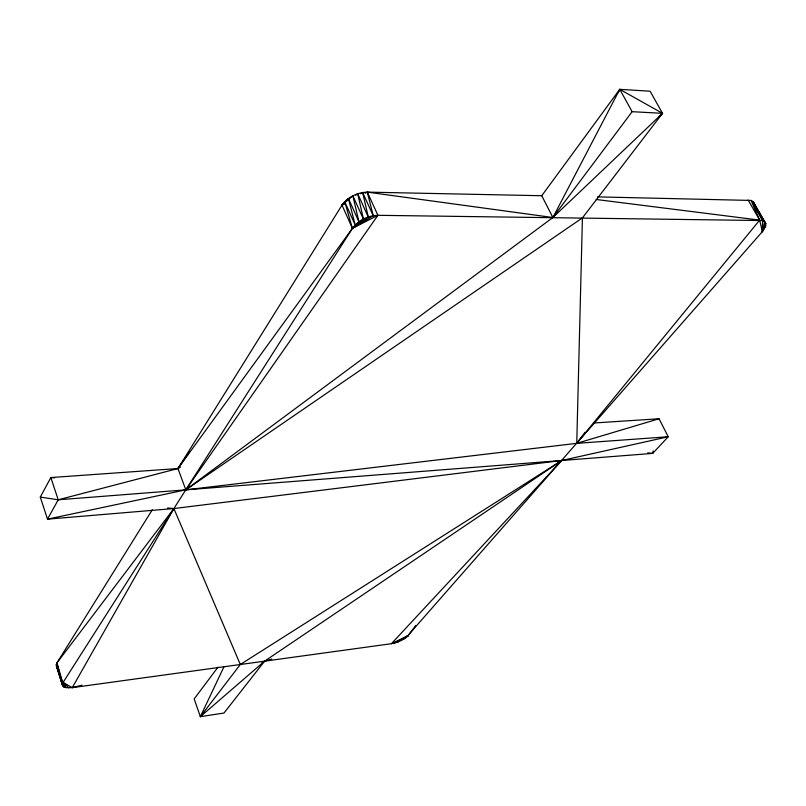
<?xml version="1.0" encoding="UTF-8"?>
<svg xmlns="http://www.w3.org/2000/svg" width="806" height="806" viewBox="0 0 806 806"><rect width="100%" height="100%" fill="white"/><g stroke="black" fill="none" stroke-linecap="round" stroke-linejoin="round"><path stroke-width="1.21" d="M152.304 509.755L56.924 662.915L56.521 666.27L62.667 685.735L63.916 686.903L66.042 687.639L72.268 687.649L391.424 643.702L397.701 642.07L406.315 637.375L762.365 231.634L762.607 220.552L753.126 201.661L751.061 200.442L597.558 196.876M40.3 497.08L58.223 499.801L177.965 468.538L342.006 205.137C347.678 197.077 357.532 192.372 367.304 192.13L541.753 195.727L619.754 89.335L650.079 91.209L662.522 113.324L582.426 217.892L576.753 443.35L185.803 489.846L47.504 519.155L40.3 497.08L50.849 477.555L177.965 468.538L180.03 467.107M765.64 225.962L765.7 223.584L753.126 201.661L765.7 223.584L762.365 231.634L759.665 220.119L751.061 200.442L762.607 220.552L764.672 221.731L762.365 231.634L765.64 225.962L762.365 231.634M57.347 665.192L56.924 662.915L63.916 686.903L56.521 666.27L56.924 662.915L173.884 508.556L561.711 460.498L668.234 436.751L659.026 418.767L593.982 422.989M62.667 685.735L56.229 664.718L62.667 685.735L63.09 682.43L352.413 228.37C358.217 220.32 368.1 215.635 377.913 215.313L762.607 220.552M653.152 450.927L652.699 453.395L58.223 499.801L47.504 519.155L173.884 508.556L240.309 664.507L200.362 716.665L194.165 698.933L218.003 667.156M618.202 92.75L619.754 89.335L662.522 113.324L552.886 217.519L185.803 489.846L177.965 468.538L189.309 451.975M415.725 625.527L408.189 635.612L391.424 643.702L561.711 460.498L264.6 661.162L223.977 713.048L200.362 716.665L223.987 666.723M56.924 662.915L62.384 684.213L63.09 682.43L72.268 687.649L173.884 508.556L167.638 508.022M365.108 193.269L367.304 192.13L377.913 215.313L185.803 489.846L582.426 217.892M658.794 116.709L662.522 113.324L632.126 111.691L552.886 217.519L367.304 192.13L373.228 215.706L352.413 228.37L177.965 468.538L179.98 467.037M585.045 432.318L576.753 443.35L668.234 436.751L652.699 453.395L647.712 452.831M748.109 199.989L759.665 220.119L576.753 443.35L659.026 418.767M348.424 198.528L355.174 224.965L344.726 201.712L352.413 228.37L358.922 221.781L348.424 198.528L342.006 205.137L352.413 228.37L377.913 215.313M200.362 716.665L264.6 661.162L271.783 659.086M347.426 200.472L342.006 205.137L344.202 204.009M349.24 198.921L352.857 195.808L363.385 219.061L352.413 228.37L368.271 216.985L362.64 192.503L360.574 193.762M403.826 639.108L408.189 635.612L394.477 643.087M261.607 663.358L264.6 661.162M344.948 203.001L342.006 205.137L344.061 203.878M355.748 195.173L357.713 193.752L368.271 216.985M400.894 640.71L408.189 635.612L397.701 642.07M240.309 664.507L561.711 460.498M72.268 687.649L81.98 685.16M54.617 477.877L50.849 477.555L58.223 499.801M596.178 199.485L759.665 220.119M68.893 687.891L63.09 682.43L66.042 687.639M56.521 666.27L57.77 667.469M759.574 214.245L765.7 223.584M632.126 111.691L619.754 89.335L552.886 217.519L541.753 195.727M362.64 192.503L373.228 215.706M58.133 668.617L59.221 672.043M60.662 676.617L63.916 686.903M352.857 195.808L358.922 221.781M357.713 193.752L363.385 219.061"/></g></svg>
